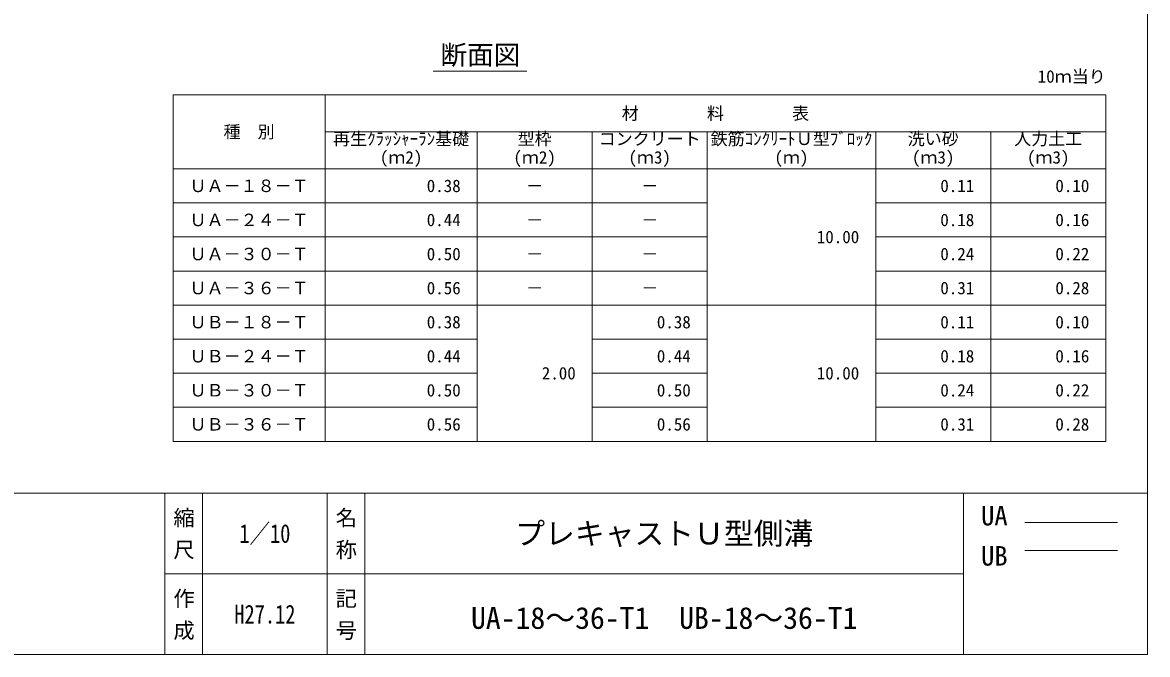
# Model space of a CAD drawing. Units: millimetres at full size, sheet at 1:10; details may follow other scales. Extents: x 121 to 2859, y 2322 to 4189.
# Drawn here: x 1490 to 2859, y 2322 to 3092 of the extents above; entities that cross this region are included whole.
import ezdxf
from ezdxf.enums import TextEntityAlignment as Align

# ---------------------------------------------------------------- set-up
doc = ezdxf.new("R2010")
doc.units = ezdxf.units.MM
doc.header["$LTSCALE"] = 10
for name, color, linetype, lineweight in [('0_2', 7, 'Continuous', 13), ('_0-0_', 7, 'Continuous', 13), ('寸法', 1, 'Continuous', 13), ('本体', 7, 'Continuous', 13)]:
    doc.layers.add(name, color=color, linetype=linetype, lineweight=lineweight)
doc.styles.add('@ＭＳ ゴシック', font='')
doc.styles.add('ＭＳ ゴシック', font='')
doc.styles.get('@ＭＳ ゴシック').set_extended_font_data('@MS Gothic')
doc.styles.get('ＭＳ ゴシック').set_extended_font_data('MS Gothic')

msp = doc.modelspace()

# ---------------------------------------------------------------- linework, layer by layer
at = {"layer": '0_2'}
for p, q in [((1673.51, 3003.88), (1673.51, 2581.88)), ((1673.51, 3003.88), (2808.51, 3003.88)), ((1858.51, 3003.88), (1858.51, 2581.88)), ((2808.51, 3003.88), (2808.51, 2581.88)), ((1858.51, 2958.88), (2808.51, 2958.88)), ((2043.51, 2958.88), (2043.51, 2581.88)), ((2183.51, 2958.88), (2183.51, 2581.88)), ((2323.51, 2958.88), (2323.51, 2581.88)), ((2528.51, 2958.88), (2528.51, 2581.88)), ((2668.51, 2958.88), (2668.51, 2581.88)), ((1673.51, 2913.88), (2808.51, 2913.88)), ((1673.51, 2872.38), (2323.51, 2872.38)), ((2528.51, 2872.38), (2808.51, 2872.38)), ((1673.51, 2830.88), (2323.51, 2830.88)), ((2528.51, 2830.88), (2808.51, 2830.88)), ((1673.51, 2789.38), (2323.51, 2789.38)), ((2528.51, 2789.38), (2808.51, 2789.38)), ((1673.51, 2747.88), (2808.51, 2747.88)), ((1673.51, 2706.38), (2043.51, 2706.38)), ((2183.51, 2706.38), (2323.51, 2706.38)), ((2528.51, 2706.38), (2808.51, 2706.38)), ((1673.51, 2664.88), (2043.51, 2664.88)), ((2183.51, 2664.88), (2323.51, 2664.88)), ((2528.51, 2664.88), (2808.51, 2664.88)), ((1673.51, 2623.38), (2043.51, 2623.38)), ((2183.51, 2623.38), (2323.51, 2623.38)), ((2528.51, 2623.38), (2808.51, 2623.38)), ((1673.51, 2581.88), (2808.51, 2581.88)), ((2635.46, 2420.46), (1663.51, 2420.46))]:
    msp.add_line(p, q, dxfattribs=at)
at = {"layer": '_0-0_', "color": 6}
msp.add_line((121.18, 2518.75), (2859.3, 2518.75), dxfattribs=at)
at = {"layer": '_0-0_'}
for p, q in [((1663.51, 2518.75), (1663.51, 2322.18)), ((1709.48, 2518.75), (1709.48, 2322.18)), ((1860.95, 2518.75), (1860.95, 2322.29)), ((1906.92, 2518.75), (1906.92, 2322.18)), ((2635.46, 2518.75), (2635.46, 2322.18))]:
    msp.add_line(p, q, dxfattribs=at)
at = {"layer": '_0-0_', "color": 6}
msp.add_lwpolyline([(2859.3, 4133.99), (121.18, 4133.99), (121.18, 2322.18), (2859.3, 2322.18)], close=True, dxfattribs=at)
at = {"layer": '寸法', "color": 3}
msp.add_line((1990.12, 3032.76), (2103.89, 3032.76), dxfattribs=at)
at = {"layer": '本体'}
for p, q in [((2710.15, 2483.11), (2822.92, 2483.11)), ((2710.15, 2448.77), (2822.92, 2448.77))]:
    msp.add_line(p, q, dxfattribs=at)

# ---------------------------------------------------------------- texts
at = {"layer": '_0-0_', "style": 'ＭＳ ゴシック'}
for s, p in [('10ｍ当り', (2808.51, 3026.38)), ('0.38', (2023.51, 2893.13)), ('0.11', (2648.51, 2893.13)), ('0.10', (2788.51, 2893.13)), ('0.44', (2023.51, 2851.63)), ('0.18', (2648.51, 2851.63)), ('0.16', (2788.51, 2851.63)), ('10.00', (2508.51, 2830.88)), ('0.50', (2023.51, 2810.13)), ('0.24', (2648.51, 2810.13)), ('0.22', (2788.51, 2810.13)), ('0.56', (2023.51, 2768.63)), ('0.31', (2648.51, 2768.63)), ('0.28', (2788.51, 2768.63)), ('0.38', (2023.51, 2727.13)), ('0.38', (2303.51, 2727.13)), ('0.11', (2648.51, 2727.13)), ('0.10', (2788.51, 2727.13)), ('0.44', (2023.51, 2685.63)), ('0.44', (2303.51, 2685.63)), ('0.18', (2648.51, 2685.63)), ('0.16', (2788.51, 2685.63)), ('2.00', (2163.51, 2664.88)), ('10.00', (2508.51, 2664.88)), ('0.50', (2023.51, 2644.13)), ('0.50', (2303.51, 2644.13)), ('0.24', (2648.51, 2644.13)), ('0.22', (2788.51, 2644.13)), ('0.56', (2023.51, 2602.63)), ('0.56', (2303.51, 2602.63)), ('0.31', (2648.51, 2602.63)), ('0.28', (2788.51, 2602.63))]:
    msp.add_text(s, height=15.19, dxfattribs=at).set_placement(p, align=Align.MIDDLE_RIGHT)
for s, height, p in [('材\u3000\u3000\u3000\u3000料\u3000\u3000\u3000\u3000表', 15.19, (2333.51, 2981.38)), ('種\u3000別', 15.19, (1766.01, 2958.88)), ('ＵＡ－１８－Ｔ', 15.19, (1766.01, 2893.13)), ('－', 15.19, (2113.51, 2893.13)), ('－', 15.19, (2253.51, 2893.13)), ('ＵＡ－２４－Ｔ', 15.19, (1766.01, 2851.63)), ('－', 15.19, (2113.51, 2851.63)), ('－', 15.19, (2253.51, 2851.63)), ('ＵＡ－３０－Ｔ', 15.19, (1766.01, 2810.13)), ('－', 15.19, (2113.51, 2810.13)), ('－', 15.19, (2253.51, 2810.13)), ('ＵＡ－３６－Ｔ', 15.19, (1766.01, 2768.63)), ('－', 15.19, (2113.51, 2768.63)), ('－', 15.19, (2253.51, 2768.63)), ('ＵＢ－１８－Ｔ', 15.19, (1766.01, 2727.13)), ('ＵＢ－２４－Ｔ', 15.19, (1766.01, 2685.63)), ('ＵＢ－３０－Ｔ', 15.19, (1766.01, 2644.13)), ('ＵＢ－３６－Ｔ', 15.19, (1766.01, 2602.63)), ('プレキャストＵ型側溝', 26.58, (2271.19, 2469.61)), ('UA-18～36-T1  UB-18～36-T1', 26.58, (2271.19, 2366.72))]:
    msp.add_text(s, height=height, dxfattribs=at).set_placement(p, align=Align.MIDDLE_CENTER)
for s, p in [('再生ｸﾗｯｼｬｰﾗﾝ基礎', (1868.13, 2958.04)), ('型枠', (2092.79, 2958.04)), ('コンクリート', (2191.35, 2958.04)), ('鉄筋ｺﾝｸﾘｰﾄＵ型ﾌﾞﾛｯｸ', (2327.59, 2958.04)), ('洗い砂', (2567.43, 2958.04)), ('人力土工', (2697.07, 2958.04)), ('(ｍ2)', (1925.11, 2935.43)), ('(ｍ2)', (2087.61, 2935.43)), ('(ｍ3)', (2227.61, 2935.43)), ('(ｍ)', (2405.29, 2935.43)), ('(ｍ3)', (2572.61, 2935.43)), ('(ｍ3)', (2712.61, 2935.43))]:
    msp.add_text(s, height=15.19, dxfattribs=at).set_placement(p, align=Align.TOP_LEFT)
at = {"layer": '_0-0_', "style": '@ＭＳ ゴシック'}
for s, p in [(' 縮 尺 ', (1686.5, 2469.61)), ('名 称', (1883.93, 2469.61)), ('作 成', (1686.5, 2371.32)), ('記 号', (1883.93, 2371.32))]:
    msp.add_text(s, height=18.99, rotation=270, dxfattribs=at).set_placement(p, align=Align.MIDDLE_CENTER)
at = {"layer": '_0-0_', "style": 'ＭＳ ゴシック', "width": 0.8}
for s, p in [('1／10', (1785.22, 2469.61)), ('H27.12', (1785.22, 2371.32))]:
    msp.add_text(s, height=22.79, dxfattribs=at).set_placement(p, align=Align.MIDDLE_CENTER)
at = {"layer": '寸法', "color": 3, "style": 'ＭＳ ゴシック'}
msp.add_text('断面図', height=23.74, dxfattribs=at).set_placement((1998.83, 3033.59), align=Align.BOTTOM_LEFT)
at = {"layer": '本体', "style": 'ＭＳ ゴシック'}
for s, p in [('UA', (2672.95, 2491.36)), ('UB', (2672.95, 2442.38))]:
    msp.add_text(s, height=23.74, dxfattribs=at).set_placement(p, align=Align.MIDDLE_CENTER)

doc.saveas('drawing.dxf')
